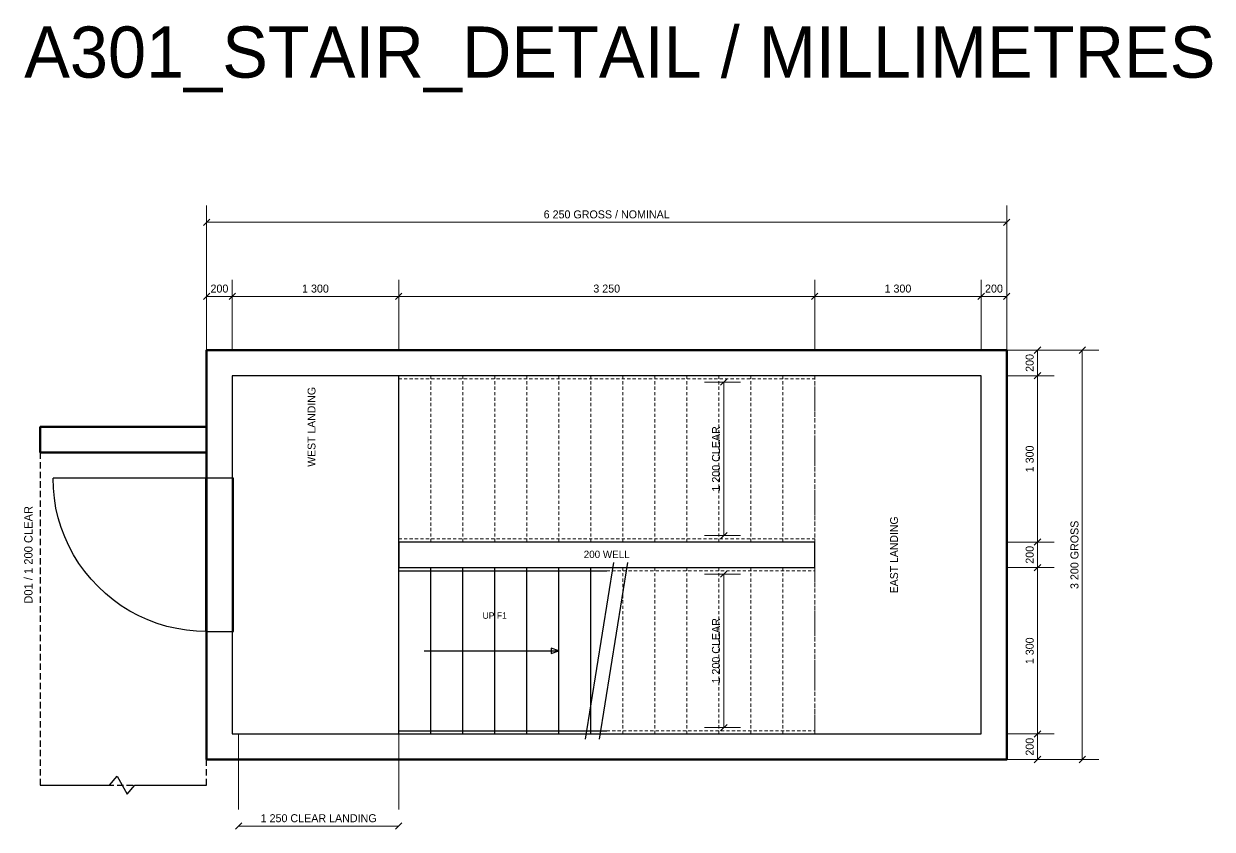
# Model space of a CAD drawing. Header units: millimetres. Extents: x -14174 to 142128, y -12275 to 248951.
# Drawn here: x 11032 to 20315, y 242655 to 248951 of the extents above; entities that cross this region are included whole.
import ezdxf
from ezdxf.enums import TextEntityAlignment as Align

# ---------------------------------------------------------------- set-up
doc = ezdxf.new("R2010")
doc.units = ezdxf.units.MM
for name, pattern in [('DASH_25_1.2_0.7', [47.5, 30, -17.5]), ('DASH_25_1_0.7', [42.5, 25, -17.5]), ('DASH_25_1_1', [50, 25, -25]), ('DASH_25_2_1', [75, 50, -25]), ('DASHED', [1.524, 1.27, -0.254])]:
    doc.linetypes.add(name, pattern=pattern)
for name, color, linetype, lineweight in [('A-ANNO', 7, 'Continuous', 18), ('A-DIMS', 8, 'Continuous', 13), ('A-DOOR', 7, 'Continuous', 25), ('A-HIDDEN', 8, 'DASHED', 13), ('A-OUTLINE', 7, 'Continuous', 25), ('A-ROUTE', 30, 'Continuous', 25), ('A-WALL', 8, 'Continuous', 50)]:
    doc.layers.add(name, color=color, linetype=linetype, lineweight=lineweight)

# ---------------------------------------------------------------- blocks, each defined once
blk = doc.blocks.new('A301_STAIR_DETAIL')
at = {"layer": 'A-DIMS'}
for p, q in [((12460, 6400), (12460, 7530)), ((18710, 6400), (18710, 7530)), ((12435, 7375), (12485, 7425)), ((12460, 7400), (18710, 7400)), ((18685, 7375), (18735, 7425)), ((12460, 6400), (12460, 6950)), ((12660, 6400), (12660, 6950)), ((12660, 6400), (12660, 6950)), ((13960, 6400), (13960, 6950)), ((13960, 6400), (13960, 6950)), ((17210, 6400), (17210, 6950)), ((17210, 6400), (17210, 6950)), ((18510, 6400), (18510, 6950)), ((18510, 6400), (18510, 6950)), ((18710, 6400), (18710, 6950)), ((12435, 6795), (12485, 6845)), ((12460, 6820), (12660, 6820)), ((12635, 6795), (12685, 6845)), ((12635, 6795), (12685, 6845)), ((12660, 6820), (13960, 6820)), ((13935, 6795), (13985, 6845)), ((13935, 6795), (13985, 6845)), ((13960, 6820), (17210, 6820)), ((17185, 6795), (17235, 6845)), ((17185, 6795), (17235, 6845)), ((17210, 6820), (18510, 6820)), ((18485, 6795), (18535, 6845)), ((18485, 6795), (18535, 6845)), ((18510, 6820), (18710, 6820)), ((18685, 6795), (18735, 6845)), ((18925, 6375), (18975, 6425)), ((19275, 6375), (19325, 6425)), ((18710, 6400), (19430, 6400)), ((18710, 6400), (19080, 6400)), ((18950, 6200), (18950, 6400)), ((19300, 3200), (19300, 6400)), ((18925, 6175), (18975, 6225)), ((18925, 6175), (18975, 6225)), ((16350, 6150), (16630, 6150)), ((16475, 6125), (16525, 6175)), ((16500, 4950), (16500, 6150)), ((18710, 6200), (19080, 6200)), ((18710, 6200), (19080, 6200)), ((18950, 4900), (18950, 6200)), ((16350, 4950), (16630, 4950)), ((16475, 4925), (16525, 4975)), ((18925, 4875), (18975, 4925)), ((18925, 4875), (18975, 4925)), ((18710, 4900), (19080, 4900)), ((18710, 4900), (19080, 4900)), ((18950, 4700), (18950, 4900)), ((16350, 4650), (16630, 4650)), ((16475, 4625), (16525, 4675)), ((16500, 3450), (16500, 4650)), ((18710, 4700), (19080, 4700)), ((18710, 4700), (19080, 4700)), ((18925, 4675), (18975, 4725)), ((18925, 4675), (18975, 4725)), ((18950, 3400), (18950, 4700)), ((16350, 3450), (16630, 3450)), ((16475, 3425), (16525, 3475)), ((12710, 3400), (12710, 2810)), ((13960, 3400), (13960, 2810)), ((18710, 3400), (19080, 3400)), ((18710, 3400), (19080, 3400)), ((18925, 3375), (18975, 3425)), ((18925, 3375), (18975, 3425)), ((18950, 3200), (18950, 3400)), ((18710, 3200), (19430, 3200)), ((18710, 3200), (19080, 3200)), ((18925, 3175), (18975, 3225)), ((19275, 3175), (19325, 3225)), ((12685, 2655), (12735, 2705)), ((13935, 2655), (13985, 2705)), ((12710, 2680), (13960, 2680))]:
    blk.add_line(p, q, dxfattribs=at)
at = {"layer": 'A-DOOR'}
blk.add_line((12460, 5400), (11260, 5400), dxfattribs=at)
at = {"layer": 'A-HIDDEN', "linetype": 'DASH_25_1_0.7'}
for p, q in [((13960, 4900), (13960, 6200)), ((13960, 6175), (17210, 6175)), ((14210, 4900), (14210, 6200)), ((14460, 4900), (14460, 6200)), ((14710, 4900), (14710, 6200)), ((14960, 4900), (14960, 6200)), ((15210, 4900), (15210, 6200)), ((15460, 4900), (15460, 6200)), ((15710, 4900), (15710, 6200)), ((15960, 4900), (15960, 6200)), ((16210, 4900), (16210, 6200)), ((16460, 4900), (16460, 6200)), ((16710, 4900), (16710, 6200)), ((16960, 4900), (16960, 6200)), ((17210, 4900), (17210, 6200)), ((13960, 4925), (17210, 4925)), ((15585, 4675), (17210, 4675)), ((15710, 3400), (15710, 4700)), ((15960, 3400), (15960, 4700)), ((16210, 3400), (16210, 4700)), ((16460, 3400), (16460, 4700)), ((16710, 3400), (16710, 4700)), ((16960, 3400), (16960, 4700)), ((17210, 3400), (17210, 4700)), ((15585, 3425), (17210, 3425))]:
    blk.add_line(p, q, dxfattribs=at)
at = {"layer": 'A-HIDDEN', "linetype": 'DASH_25_1_1'}
blk.add_line((12460, 5400), (12460, 4200), dxfattribs=at)
at = {"layer": 'A-HIDDEN', "linetype": 'DASH_25_1.2_0.7'}
blk.add_lwpolyline([(17210, 3400), (18510, 3400), (18510, 6200), (17210, 6200)], close=True, dxfattribs=at)
at = {"layer": 'A-OUTLINE'}
for p, q in [((15420, 3360), (15640, 4740)), ((15530, 3360), (15750, 4740)), ((13960, 3400), (13960, 4700)), ((13960, 4675), (15585, 4675)), ((14210, 3400), (14210, 4700)), ((14460, 3400), (14460, 4700)), ((14710, 3400), (14710, 4700)), ((14960, 3400), (14960, 4700)), ((15210, 3400), (15210, 4700)), ((15460, 3400), (15460, 4700)), ((13960, 3425), (15585, 3425))]:
    blk.add_line(p, q, dxfattribs=at)
for points in [[(12660, 3400), (18510, 3400), (18510, 6200), (12660, 6200)], [(12660, 3400), (13960, 3400), (13960, 6200), (12660, 6200)], [(12450, 4200), (12670, 4200), (12670, 5400), (12450, 5400)], [(13960, 4700), (17210, 4700), (17210, 4900), (13960, 4900)]]:
    blk.add_lwpolyline(points, close=True, dxfattribs=at)
at = {"layer": 'A-OUTLINE', "linetype": 'DASH_25_2_1'}
blk.add_lwpolyline([(11160, 3000), (12460, 3000), (12460, 5600), (11160, 5600)], close=True, dxfattribs=at)
at = {"layer": 'A-OUTLINE'}
for points in [[(12460, 4200), (12381.5, 4202.6), (12303.4, 4210.3), (12225.9, 4223.1), (12149.4, 4240.9), (12074.3, 4263.7), (12000.8, 4291.3), (11929.3, 4323.8), (11860, 4360.8), (11793.3, 4402.2), (11729.5, 4448), (11668.8, 4497.8), (11611.5, 4551.5), (11557.8, 4608.8), (11508, 4669.5), (11462.2, 4733.3), (11420.8, 4800), (11383.8, 4869.3), (11351.3, 4940.8), (11323.7, 5014.3), (11300.9, 5089.4), (11283.1, 5165.9), (11270.3, 5243.4), (11262.6, 5321.5), (11260, 5400)], [(11160, 3000), (11700, 3000), (11760, 3070), (11840, 2930), (11900, 3000), (12460, 3000)]]:
    blk.add_lwpolyline(points, dxfattribs=at)
at = {"layer": 'A-ROUTE'}
blk.add_line((14160, 4050), (15210, 4050), dxfattribs=at)
blk.add_lwpolyline([(15210, 4050), (15150, 4070), (15150, 4030)], close=True, dxfattribs=at)
at = {"layer": 'A-WALL'}
for points in [[(12460, 3200), (18710, 3200), (18710, 6400), (12460, 6400)], [(11160, 5600), (12460, 5600), (12460, 5800), (11160, 5800)]]:
    blk.add_lwpolyline(points, close=True, dxfattribs=at)
at = {"layer": 'A-ANNO'}
for s, height, p in [('6 250 GROSS / NOMINAL', 62.5, (15585, 7430)), ('200', 62.5, (12560, 6850)), ('1 300', 62.5, (13310, 6850)), ('3 250', 62.5, (15585, 6850)), ('1 300', 62.5, (17860, 6850)), ('200', 62.5, (18610, 6850)), ('200 WELL', 57.5, (15585, 4775)), ('UP F1', 50, (14710, 4300)), ('1 250 CLEAR LANDING', 62.5, (13335, 2710))]:
    blk.add_text(s, height=height, dxfattribs=at).set_placement(p, align=Align.CENTER)
for s, height, p in [('200', 62.5, (18920, 6300)), ('WEST LANDING', 61.25, (13310, 5800)), ('1 200 CLEAR', 62.5, (16470, 5550)), ('1 300', 62.5, (18920, 5550)), ('D01 / 1 200 CLEAR', 65, (11100, 4800)), ('EAST LANDING', 61.25, (17860, 4800)), ('3 200 GROSS', 62.5, (19270, 4800)), ('200', 62.5, (18920, 4800)), ('1 200 CLEAR', 62.5, (16470, 4050)), ('1 300', 62.5, (18920, 4050)), ('200', 62.5, (18920, 3300))]:
    blk.add_text(s, height=height, rotation=90, dxfattribs=at).set_placement(p, align=Align.CENTER)

msp = doc.modelspace()

# ---------------------------------------------------------------- block references
msp.add_blockref('A301_STAIR_DETAIL', (0, 240000))

# ---------------------------------------------------------------- texts
at = {"layer": 'A-ANNO'}
msp.add_text('A301_STAIR_DETAIL / MILLIMETRES', height=400, dxfattribs=at).set_placement((11035, 248530))

doc.saveas('drawing.dxf')
